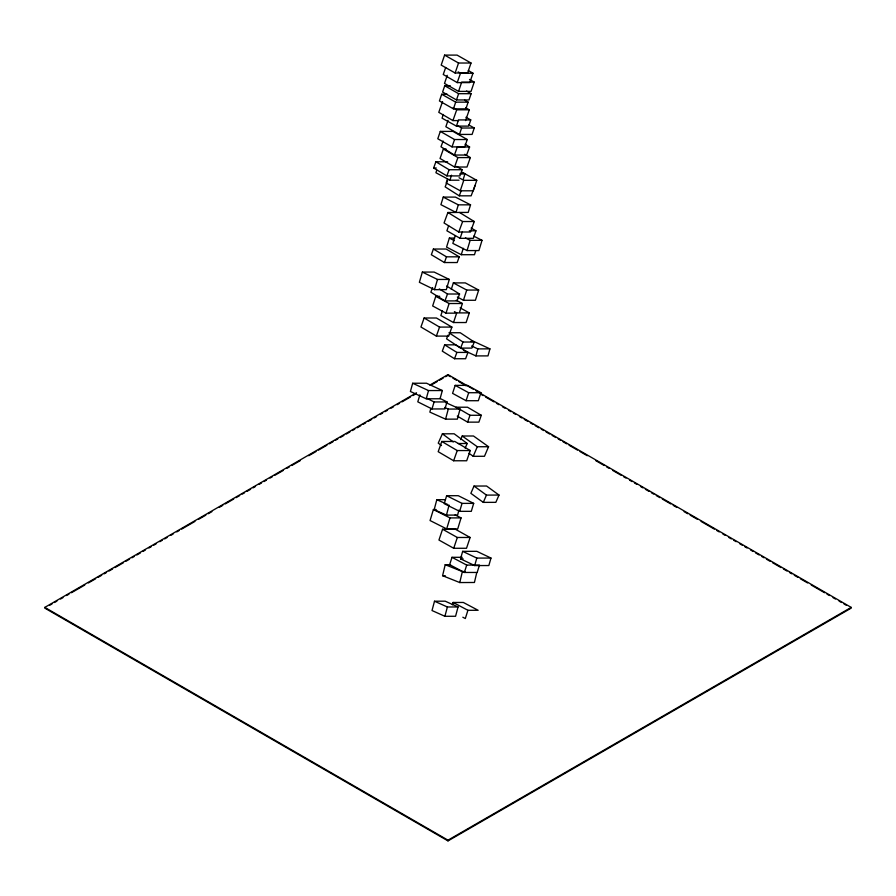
<?xml version="1.0" encoding="UTF-8"?>
<svg xmlns="http://www.w3.org/2000/svg" width="896" height="896" viewBox="0 0 896 896"><rect width="100%" height="100%" fill="white"/><g stroke="black" fill="none" stroke-linecap="round" stroke-linejoin="round"><path stroke-width="1.34" d="M476.739 572.701L474.421 582.478L459.76 582.557L442.59 575.702L445.2 564.715L450.531 564.682M459.76 582.557L462.37 571.558L465.035 571.547M445.178 499.677L436.811 499.699L434.179 509.678L446.454 515.11L457.61 515.077L458.92 510.082M446.454 515.11L449.086 505.131M434.504 601.216L432.018 610.534L444.898 616.291L455.571 616.269L458.058 606.95L445.178 601.182L434.504 601.216L447.384 606.984L458.058 606.95M444.898 616.291L447.384 606.984M430.864 408.33L429.845 412.104L445.581 419.16L457.374 419.126L460.074 409.046L445.558 402.528M445.581 419.16L448.28 409.069L460.074 409.046M412.686 383.253L410.402 391.485L426.238 398.798L440.059 398.765L442.333 390.533L426.507 383.219L412.686 383.253L428.512 390.566L442.333 390.533M426.238 398.798L428.512 390.566M475.899 355.914L477.837 348.891L489.933 348.858L487.995 355.891L475.899 355.914L463.467 350.19M460.533 558.846L462.661 551.354L476.829 551.331L490.974 558.062L488.846 565.544L474.678 565.566L460.533 558.846L463.109 558.846M474.678 565.566L476.806 558.085L490.974 558.062M422.352 272.082L419.373 282.296L434.515 289.666L446.32 289.643L449.288 279.44L434.157 272.07L422.352 272.082L437.494 279.451L449.288 279.44M434.515 289.666L437.494 279.451M446.634 495.712L444.248 503.675L459.659 511.347L471.296 511.336L473.682 503.373L458.27 495.701L446.634 495.712L462.045 503.384L473.682 503.373M459.659 511.347L462.045 503.384M419.899 394.822L417.794 401.834L431.995 408.957L444.909 408.946L447.014 401.934L439.925 398.373M431.995 408.957L434.101 401.946L447.014 401.934M455.168 235.715L452.85 243.398L467.051 250.578L478.923 250.566L482.026 240.33L473.738 236.13M467.051 250.578L470.154 240.33L482.026 240.33M436.162 509.522L433.395 509.522L430.069 520.542L446.667 528.92L457.722 528.92L461.059 517.899L455.123 514.909M446.667 528.92L450.005 517.91L461.059 517.899M470.546 204.837L455.459 197.098L443.24 197.109L440.91 204.669L455.997 212.408L458.326 204.848L470.546 204.837L468.216 212.408L447.91 212.498L444.046 222.97L458.774 232.008L470.411 232.008L474.275 221.525L459.547 212.486M454.653 238.09L449.366 238.09L446.566 247.094L461.261 254.722L474.477 254.71L475.686 250.858M461.261 254.722L463.266 248.282M451.998 557.301L449.658 564.682L464.374 572.454L477.165 572.454L479.494 565.085L466.704 565.085L451.998 557.301L462.224 557.301M452.368 604.811L453.118 602.459L463.322 602.459L478.139 610.288L467.925 610.288L453.118 602.459M464.374 572.454L466.704 565.085M467.925 610.288L465.315 618.531L462.84 617.221M436.733 170.24L435.926 172.738L449.926 180.197L459.043 180.197M449.926 180.197L451.517 175.202M463.344 178.942L464.946 173.947L461.451 172.077M451.304 289.285L453.354 282.912L465.315 282.901L478.688 290.058L475.406 300.272L463.445 300.272L457.374 297.024M463.445 300.272L466.726 290.058L478.688 290.058M439.746 296.318L435.77 296.318L432.656 305.962L445.995 313.152L455.28 313.152M445.995 313.152L449.12 303.52L462.381 303.509L459.648 311.942M455.179 385.37L452.57 393.366L466.077 400.714L478.33 400.714L480.939 392.717L467.432 385.37L455.179 385.37L468.686 392.717L480.939 392.717M466.077 400.714L468.686 392.717M443.296 114.464L442.064 118.182L456.434 126.123L468.698 126.112L470.747 119.918L465.954 117.275M456.434 126.123L458.483 119.918L470.747 119.918M442.445 310.722L440.854 315.538L453.522 322.538L466.11 322.538L469.302 312.906L460.085 307.821M453.522 322.538L456.714 312.906L469.302 312.906M447.462 179.043L446.152 182.974L460.253 190.803L473.278 190.803L476.773 180.32L462.672 172.502M460.253 190.803L463.747 180.331L476.773 180.32M442.568 529.234L438.95 540.042L453.712 548.274L466.514 548.274L470.131 537.477L455.37 529.234L442.568 529.234L457.33 537.477L470.131 537.477M453.712 548.274L457.33 537.477M447.227 94.248L441.694 94.248L439.432 100.957L453.432 108.853L465.864 108.853L468.138 102.155L464.632 100.173M453.432 108.853L455.694 102.155L468.138 102.155M447.25 75.32L444.494 83.451L458.55 91.392L471.05 91.392L474.208 82.096L469.515 79.453M448.022 120.333L445.85 126.739L459.446 134.422L472.08 134.422L474.253 128.016L468.586 124.813M458.55 91.392L461.698 82.096L474.208 82.096M459.446 134.422L461.619 128.016L474.253 128.016M444.595 55.104L441.19 65.094L455.134 73.013L467.611 73.013L471.016 63.022L457.072 55.104L444.595 55.104L458.539 63.022L471.016 63.022M455.134 73.013L458.539 63.022M450.296 85.77L444.73 85.77L442.59 92.03L456.478 99.949L469 99.949L471.139 93.688L466.514 91.056M440.306 131.398L437.786 138.757L452.032 146.888L464.722 146.888L467.242 139.53L452.995 131.398L440.306 131.398L454.552 139.53L467.242 139.53M456.478 99.949L458.618 93.688L471.139 93.688M452.032 146.888L454.552 139.53M448.616 225.77L446.902 230.776L460.096 238.325L473.357 238.325L475.944 230.798L471.139 228.054M460.096 238.325L462.246 232.053M445.704 67.458L443.251 74.491L457.218 82.611L469.717 82.611L472.987 73.237L468.328 70.526M457.218 82.611L460.488 73.237L472.987 73.237M442.557 101.573L438.782 112.347L452.928 120.59L458.528 120.59M452.928 120.59L456.702 109.816L469.291 109.816L465.528 120.59M467.6 422.139L470.008 415.274L481.286 415.274L478.878 422.139L467.6 422.139L457.262 416.102M446.141 149.038L443.374 149.038L440.048 158.48L454.574 167.026L466.995 167.026L470.333 157.584L464.744 154.291M454.574 167.026L457.901 157.584L470.333 157.584M424.122 318.002L420.941 327.018L436.363 336.101L448.717 336.101L451.898 327.085L436.464 318.002L424.122 318.002L439.555 327.085L451.898 327.085M436.363 336.101L439.555 327.085M441.784 441.47L438.189 451.696L453.645 460.768L466.682 460.768L470.277 450.554L454.832 441.47L441.784 441.47L457.24 450.554L470.277 450.554M453.645 460.768L457.24 450.554M433.395 249.032L431.346 254.744L444.427 262.539L457.184 262.539L459.234 256.827L446.152 249.032L433.395 249.032L446.477 256.827L459.234 256.827M444.427 262.539L446.477 256.827M456.646 166.421L462.146 169.725L459.917 175.918L446.88 175.918L433.653 168L435.882 161.795L447.63 161.795M446.88 175.918L449.109 169.725L462.146 169.725M458.774 232.008L462.638 221.536L474.275 221.525M443.117 141.03L440.989 146.787L454.406 155.042L466.614 155.042L469.594 146.989L465.125 144.234M454.406 155.042L457.374 146.989L469.594 146.989M432.578 287.594L430.864 292.197L444.942 300.91L456.994 300.91L459.558 294.011L446.645 286.014M444.942 300.91L447.507 294.011L459.558 294.011M444.651 344.837L442.299 351.154L454.541 358.736L465.606 358.736L467.947 352.419L455.717 344.837L444.651 344.837L456.882 352.419L467.947 352.419M454.541 358.736L456.882 352.419M447.653 180.354L445.166 186.883L459.267 195.832L471.139 195.832L475.115 185.394M459.267 195.832L461.25 190.613M448.011 335.182L446.566 338.822L460.589 348.107L471.856 348.096L474.264 342.026L460.242 332.741L448.974 332.752L462.997 342.037L474.264 342.026M460.589 348.107L462.997 342.037M460.701 439.6L462.224 436.016L473.48 435.994L488.555 446.723L484.478 456.277L473.222 456.31L468.922 453.242M473.222 456.31L477.299 446.746L488.555 446.723M474.029 486.058L470.859 493.326L483.291 502.376L495.835 502.342L499.005 495.062L486.573 486.013L474.029 486.058L486.45 495.107L499.005 495.062M483.291 502.376L486.45 495.107M465.136 448.157L467.208 443.498L454.149 433.787L442.389 433.832L438.245 443.139L441.515 445.57M475.843 390.69L851.2 607.398L851.2 608.115L448 840.896L44.8 608.115L44.8 607.398L416.517 392.784M429.834 385.101L448 374.618L473.424 389.29M49.638 605.315L52.069 603.915M54.488 602.515L56.907 601.126M60.536 599.021L62.966 597.632M66.595 595.526L69.014 594.126M71.434 592.738L84.762 585.043M88.39 582.949L95.659 578.749M98.078 577.36L101.707 575.254M104.126 573.854L106.557 572.466M108.976 571.066L112.605 568.971M115.024 567.571L123.502 562.677M125.922 561.277L129.562 559.182M131.981 557.782L134.4 556.382M136.819 554.982L140.459 552.888M142.878 551.488L145.298 550.088M148.926 547.994L151.357 546.594M153.776 545.194L156.195 543.805M159.824 541.699L162.243 540.299M164.674 538.91L167.093 537.51M170.722 535.416L173.141 534.016M176.781 531.91L179.2 530.522M181.619 529.122L194.936 521.427M198.576 519.333L205.834 515.144M208.264 513.744L211.893 511.638M219.162 507.45L222.79 505.355M225.21 503.955L233.688 499.061M236.107 497.661L239.736 495.566M242.166 494.166L244.586 492.766M247.005 491.366L250.634 489.272M253.064 487.872L255.483 486.472M259.112 484.378L261.531 482.978M263.962 481.589L266.381 480.189M270.01 478.083L272.429 476.694M274.859 475.294L283.326 470.4M286.966 468.306L289.386 466.906M291.805 465.506L300.283 460.611M308.762 455.717L316.019 451.528M318.438 450.128L326.917 445.234M329.336 443.834L332.976 441.739M335.395 440.339L337.814 438.939M340.234 437.539L343.874 435.445M346.293 434.045L349.922 431.95M352.341 430.55L354.771 429.15M357.19 427.762L360.819 425.656M363.238 424.256L365.669 422.867M368.088 421.467L371.717 419.373M374.136 417.973L376.566 416.573M380.195 414.478L382.614 413.078M385.034 411.678L387.464 410.278M391.093 408.184L393.512 406.784M397.141 404.69L399.571 403.29M401.99 401.89L410.469 396.995M412.888 395.595L415.307 394.206M431.043 385.112L437.102 381.618M439.522 380.218L443.162 378.123M445.581 376.723L448 375.323L450.419 376.723M44.8 607.398L448 840.179L851.2 607.398M442.59 575.702L445.256 575.691M458.058 443.531L467.208 443.498M471.083 341.421L473.771 341.421L489.933 348.858M433.653 168L436.262 168M459.738 173.947L464.946 173.947M469.302 230.798L475.944 230.798M445.2 564.715L462.37 571.558M436.811 499.699L447.866 504.582M444.651 407.445L448.28 409.069M471.621 346.024L477.837 348.891M462.661 551.354L476.806 558.085M427 398.384L434.101 401.946M465.416 237.944L470.154 240.33M433.395 509.522L450.005 517.91M443.24 197.109L458.326 204.848M449.366 238.09L454.272 240.632M453.354 282.912L466.726 290.058M456.31 300.238L462.381 303.509M435.77 296.318L449.12 303.52M454.406 311.64L456.714 312.906M459.043 177.722L463.747 180.331M441.694 94.248L455.694 102.155M458.226 126.09L461.619 128.016M444.73 85.77L458.618 93.688M452.838 378.123L456.478 380.218M458.898 381.618L466.166 385.818M480.693 394.206L483.112 395.595M485.531 396.995L494.01 401.89M496.429 403.29L498.859 404.69M502.488 406.784L504.907 408.184M508.536 410.278L510.966 411.678M513.386 413.078L515.805 414.478M519.434 416.573L521.864 417.973M524.283 419.373L527.912 421.467M530.331 422.867L532.762 424.256M535.181 425.656L538.81 427.762M541.229 429.15L543.659 430.55M546.078 431.95L549.707 434.045M552.126 435.445L555.766 437.539M558.186 438.939L560.605 440.339M563.024 441.739L566.664 443.834M569.083 445.234L577.562 450.128M579.981 451.528L587.238 455.717M595.717 460.611L604.195 465.506M606.614 466.906L609.034 468.306M612.674 470.4L621.141 475.294M623.571 476.694L625.99 478.083M629.619 480.189L632.038 481.589M634.469 482.978L636.888 484.378M640.517 486.472L642.936 487.872M645.366 489.272L648.995 491.366M651.414 492.766L653.834 494.166M656.264 495.566L659.893 497.661M662.312 499.061L670.79 503.955M673.21 505.355L676.838 507.45M684.107 511.638L687.736 513.744M690.166 515.144L697.424 519.333M701.064 521.427L714.381 529.122M716.8 530.522L719.219 531.91M722.859 534.016L725.278 535.416M728.907 537.51L731.326 538.91M733.757 540.299L736.176 541.699M739.805 543.805L742.224 545.194M744.643 546.594L747.074 547.994M750.702 550.088L753.122 551.488M755.541 552.888L759.181 554.982M761.6 556.382L764.019 557.782M766.438 559.182L770.078 561.277M772.498 562.677L780.976 567.571M783.395 568.971L787.024 571.066M789.443 572.466L791.874 573.854M794.293 575.254L797.922 577.36M800.341 578.749L807.61 582.949M811.238 585.043L824.566 592.738M826.986 594.126L829.405 595.526M833.034 597.632L835.464 599.021M839.093 601.126L841.512 602.515M843.931 603.915L846.362 605.315M458.158 71.882L460.488 73.237M465.752 107.755L469.291 109.816M453.163 107.755L456.702 109.816M481.286 415.274L467.499 407.221L456.221 407.221L470.008 415.274M443.374 149.038L457.901 157.584M435.882 161.795L449.109 169.725M447.91 212.498L462.638 221.536M439.298 288.926L447.507 294.011M462.224 436.016L477.299 446.746M442.389 433.832L453.264 441.918M448 374.618L448 375.323M448 840.179L448 840.896"/></g></svg>
